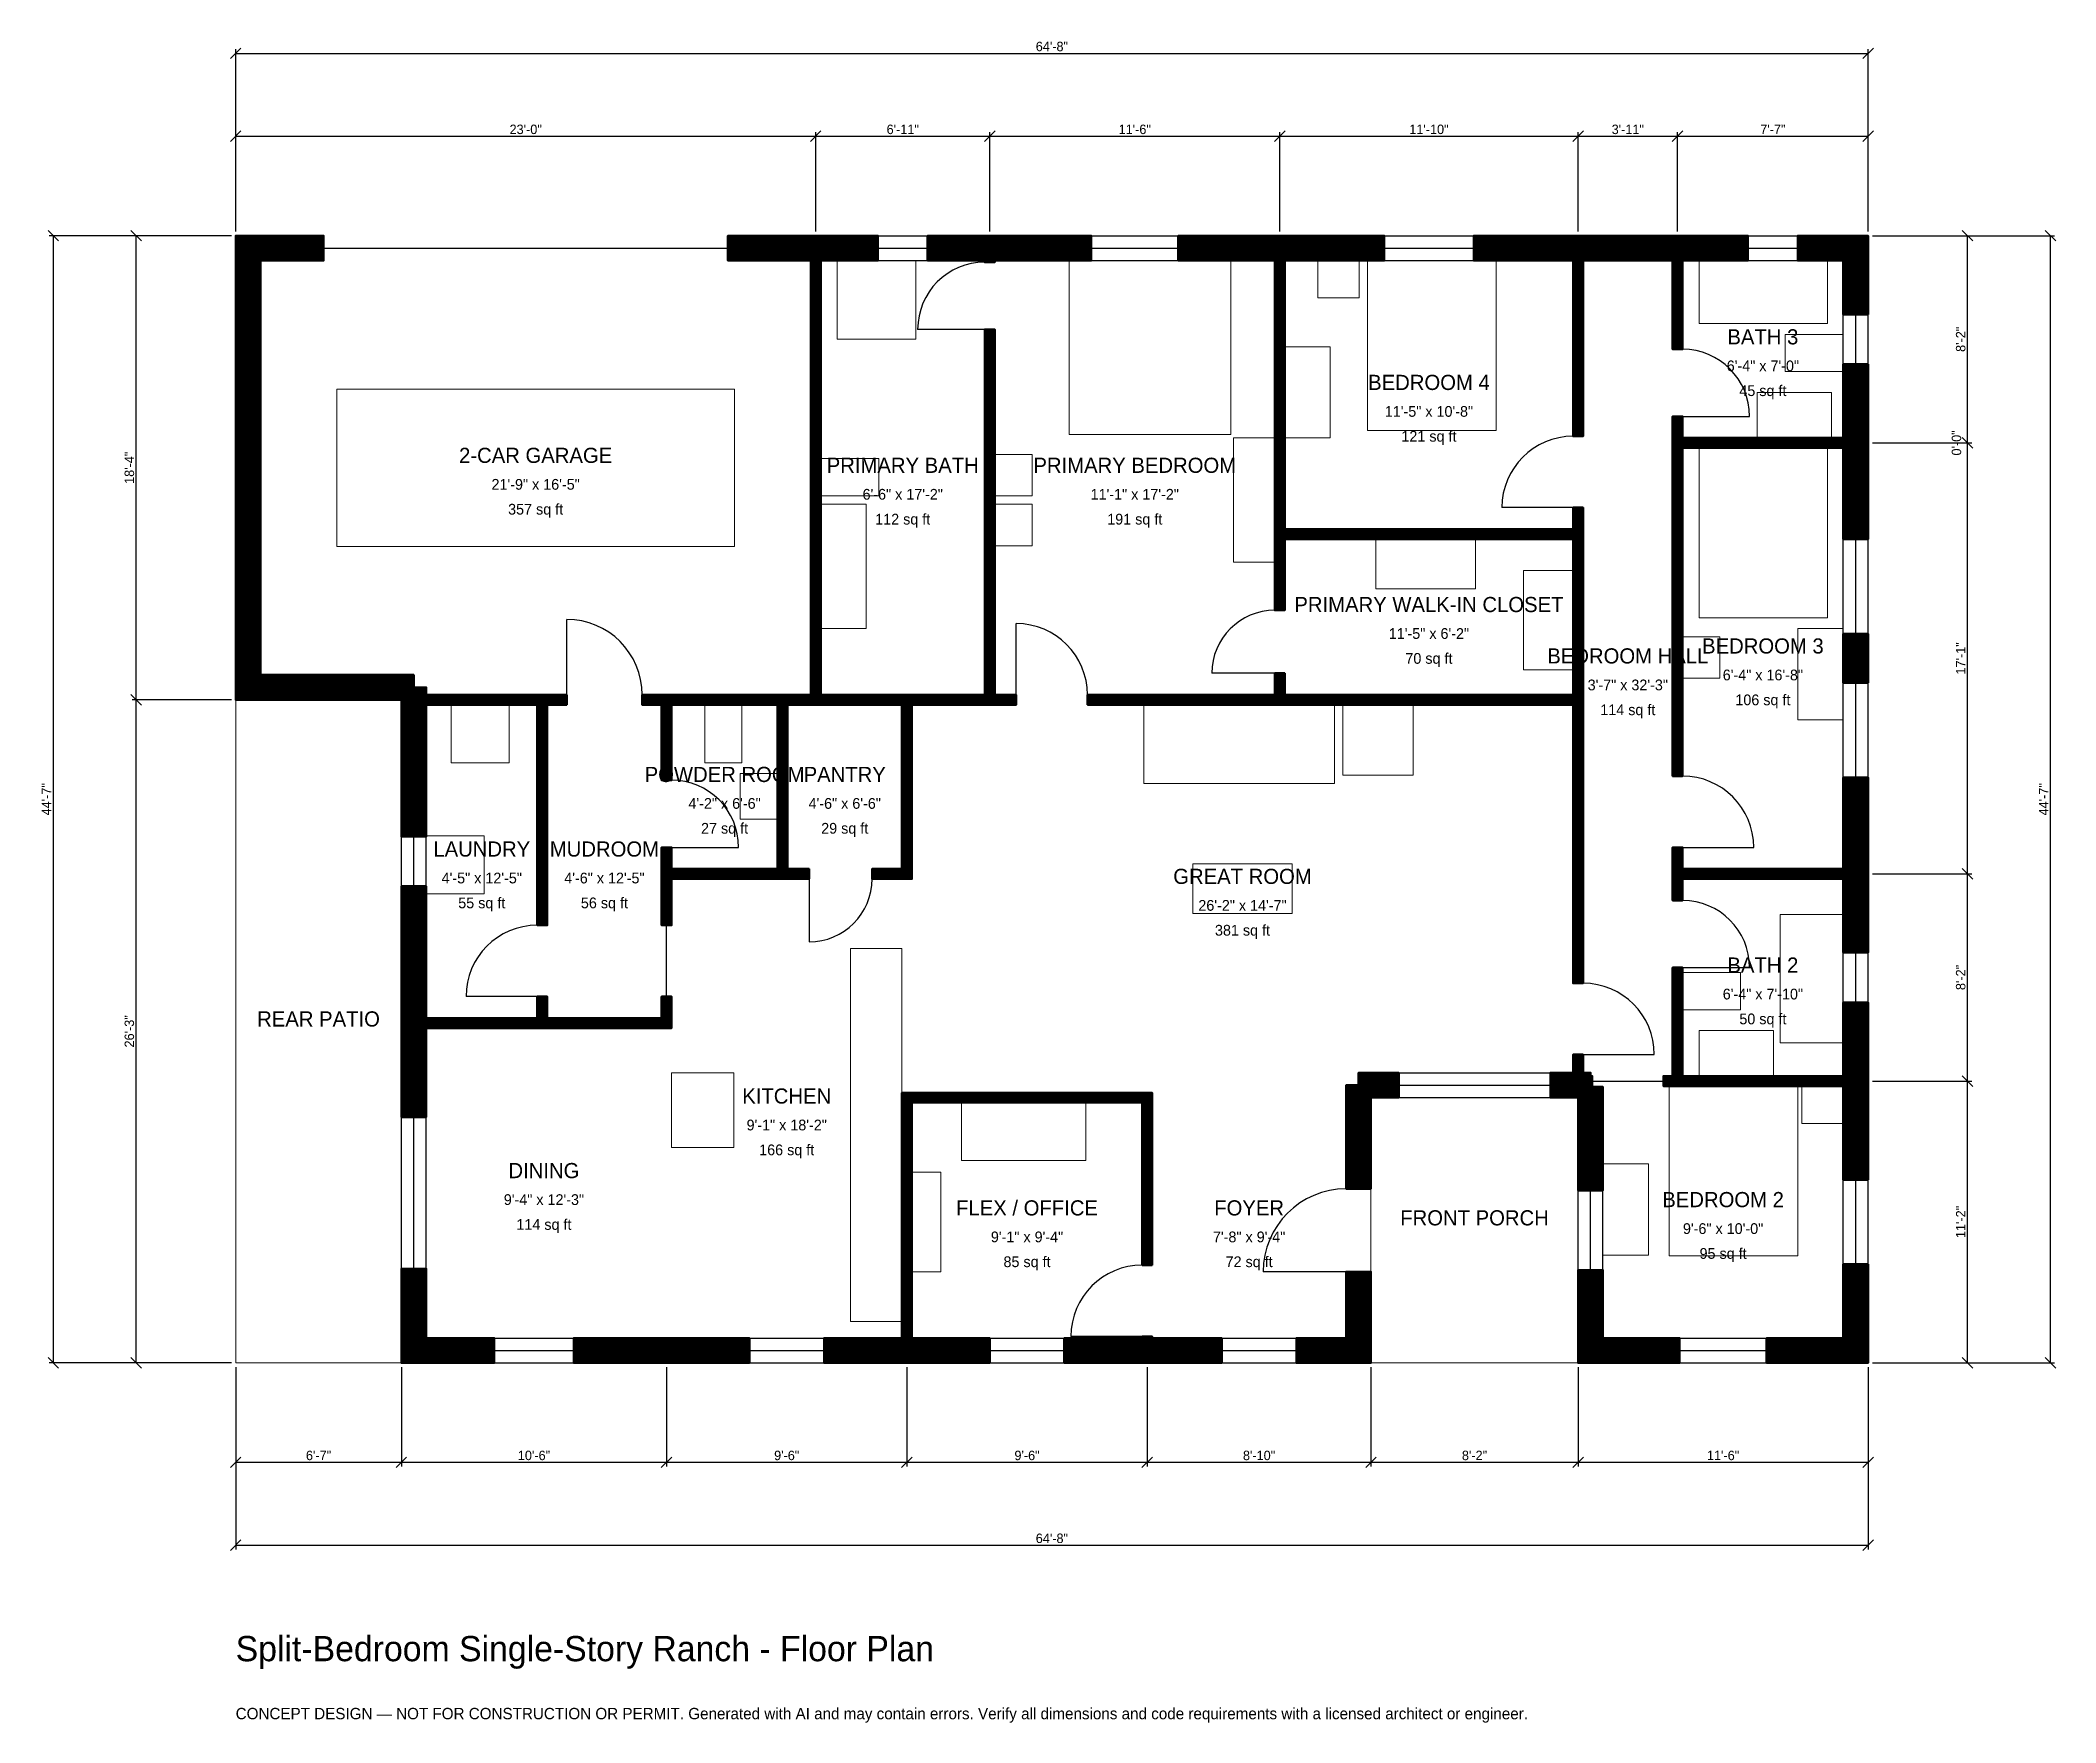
# Model space of a CAD drawing. Header units: inches. Extents: x -93 to 865, y -171 to 628.
import ezdxf
from ezdxf.enums import TextEntityAlignment as Align

# ---------------------------------------------------------------- set-up
doc = ezdxf.new("R2010")
doc.units = ezdxf.units.IN
doc.header["$MEASUREMENT"] = 0
doc.linetypes.add('DASHED', pattern=[0.6, 0.5, -0.1])
for name, color, linetype, lineweight in [('A-ANNO-DIMS', 1, 'Continuous', 13), ('A-ANNO-TEXT', 7, 'Continuous', 18), ('A-AREA-IDEN', 7, 'Continuous', 18), ('A-DOOR', 2, 'Continuous', 25), ('A-FLOR-FIXT', 9, 'Continuous', 13), ('A-FURN', 9, 'Continuous', 13), ('A-GLAZ', 4, 'Continuous', 25), ('A-SITE-PAVE', 8, 'Continuous', 13), ('A-WALL', 7, 'Continuous', 50), ('A-WALL-PATT', 8, 'Continuous', 13)]:
    doc.layers.add(name, color=color, linetype=linetype, lineweight=lineweight)
doc.dimstyles.new('PLAN', dxfattribs={"dimtxt": 4.5, "dimasz": 3, "dimexe": 2, "dimexo": 2, "dimgap": 1, "dimtad": 1, "dimdec": 0, "dimlunit": 4, "dimtsz": 2.5, "dimcen": 2.5, "dimclrd": 1, "dimclre": 1, "dimazin": 3, "dimtfac": 1, "dimtmove": 0, "dimatfit": 3})

msp = doc.modelspace()

# ---------------------------------------------------------------- hatches: boundary and pattern name
at = {"layer": 'A-WALL-PATT'}
h = msp.add_hatch(dxfattribs=at)
h.set_pattern_fill('ANSI31', color=8, scale=0.8)
h.paths.add_polyline_path([(78.7402, 0), (78.7402, 0), (78.7401, 0), (78.7401, 11.811), (78.7402, 11.811), (78.7402, 44.685), (90.5512, 44.685), (90.5512, 11.811), (122.8346, 11.811), (122.8346, 0), (90.5512, 0), (90.5512, 0), (78.7402, 0)])
h.paths.add_polyline_path([(78.7402, 155.5118), (78.7402, 159.0551), (78.7401, 159.0551), (78.7401, 163.7795), (78.7402, 163.7795), (78.7402, 167.3228), (78.7402, 226.378), (90.5512, 226.378), (90.5512, 167.3228), (90.5512, 163.7795), (143.3071, 163.7795), (143.3071, 174.0157), (148.0315, 174.0157), (148.0315, 163.7795), (202.3622, 163.7795), (202.3622, 174.0157), (207.0866, 174.0157), (207.0866, 163.7795), (207.0866, 159.0551), (202.3622, 159.0551), (148.0315, 159.0551), (143.3071, 159.0551), (90.5512, 159.0551), (90.5512, 155.5118), (90.5512, 116.7323), (78.7402, 116.7323), (78.7402, 155.5118)])
h.paths.add_polyline_path([(78.7402, 312.5984), (78.7401, 312.5984), (78.7401, 314.9606), (76.378, 314.9606), (76.378, 314.9606), (11.811, 314.9606), (11.811, 314.9606), (0, 314.9606), (0, 314.9606), (0, 314.9606), (0, 314.9606), (0, 326.7717), (0, 326.7717), (0, 523.622), (0, 523.622), (0, 535.4331), (0, 535.4331), (0, 535.4331), (0, 535.4331), (11.811, 535.4331), (11.811, 535.4331), (41.7323, 535.4331), (41.7323, 523.622), (11.811, 523.622), (11.811, 326.7717), (84.6457, 326.7717), (84.6457, 320.8661), (90.5512, 320.8661), (90.5512, 317.3228), (143.3071, 317.3228), (148.0315, 317.3228), (157.2835, 317.3228), (157.2835, 312.5984), (148.0315, 312.5984), (148.0315, 207.874), (143.3071, 207.874), (143.3071, 312.5984), (90.5512, 312.5984), (90.5512, 250), (78.7402, 250), (78.7402, 312.5984)])
h.paths.add_polyline_path([(269.685, 535.4331), (273.2283, 535.4331), (273.2283, 535.4331), (277.9528, 535.4331), (277.9528, 535.4331), (281.4961, 535.4331), (305.1181, 535.4331), (305.1181, 523.622), (281.4961, 523.622), (277.9528, 523.622), (277.9528, 317.3228), (316.5354, 317.3228), (321.2598, 317.3228), (355.9055, 317.3228), (355.9055, 490.9449), (360.6299, 490.9449), (360.6299, 317.3228), (370.8661, 317.3228), (370.8661, 312.5984), (360.6299, 312.5984), (355.9055, 312.5984), (321.2598, 312.5984), (321.2598, 234.6457), (321.2598, 229.9213), (316.5354, 229.9213), (302.3622, 229.9213), (302.3622, 234.6457), (316.5354, 234.6457), (316.5354, 312.5984), (277.9528, 312.5984), (273.2283, 312.5984), (262.2047, 312.5984), (262.2047, 234.6457), (272.4409, 234.6457), (272.4409, 229.9213), (262.2047, 229.9213), (257.4803, 229.9213), (207.0866, 229.9213), (207.0866, 207.874), (202.3622, 207.874), (202.3622, 229.9213), (202.3622, 234.6457), (202.3622, 244.8819), (207.0866, 244.8819), (207.0866, 234.6457), (257.4803, 234.6457), (257.4803, 312.5984), (207.0866, 312.5984), (207.0866, 276.7717), (202.3622, 276.7717), (202.3622, 312.5984), (193.1102, 312.5984), (193.1102, 317.3228), (202.3622, 317.3228), (207.0866, 317.3228), (257.4803, 317.3228), (262.2047, 317.3228), (273.2283, 317.3228), (273.2283, 523.622), (269.685, 523.622), (233.8583, 523.622), (233.8583, 535.4331), (269.685, 535.4331)])
h.paths.add_polyline_path([(352.3622, 535.4331), (355.9055, 535.4331), (355.9055, 535.4331), (360.6299, 535.4331), (360.6299, 535.4331), (364.1732, 535.4331), (406.4961, 535.4331), (406.4961, 523.622), (364.1732, 523.622), (360.6299, 523.622), (360.6299, 522.8346), (355.9055, 522.8346), (355.9055, 523.622), (352.3622, 523.622), (328.7402, 523.622), (328.7402, 535.4331), (352.3622, 535.4331)])
h.paths.add_polyline_path([(490.1575, 535.4331), (493.7008, 535.4331), (493.7008, 535.4331), (498.4252, 535.4331), (498.4252, 535.4331), (501.9685, 535.4331), (545.6693, 535.4331), (545.6693, 523.622), (501.9685, 523.622), (498.4252, 523.622), (498.4252, 396.063), (635.4331, 396.063), (635.4331, 406.2992), (640.1575, 406.2992), (640.1575, 396.063), (640.1575, 391.3386), (640.1575, 317.3228), (640.1575, 312.5984), (640.1575, 180.315), (635.4331, 180.315), (635.4331, 312.5984), (498.4252, 312.5984), (493.7008, 312.5984), (404.7244, 312.5984), (404.7244, 317.3228), (493.7008, 317.3228), (493.7008, 327.5591), (498.4252, 327.5591), (498.4252, 317.3228), (635.4331, 317.3228), (635.4331, 391.3386), (498.4252, 391.3386), (498.4252, 357.4803), (493.7008, 357.4803), (493.7008, 391.3386), (493.7008, 396.063), (493.7008, 523.622), (490.1575, 523.622), (447.8346, 523.622), (447.8346, 535.4331), (490.1575, 535.4331)])
h.paths.add_polyline_path([(631.8898, 535.4331), (635.4331, 535.4331), (635.4331, 535.4331), (640.1575, 535.4331), (640.1575, 535.4331), (643.7008, 535.4331), (679.1339, 535.4331), (682.6772, 535.4331), (682.6772, 535.4331), (687.4016, 535.4331), (687.4016, 535.4331), (690.9449, 535.4331), (718.5039, 535.4331), (718.5039, 523.622), (690.9449, 523.622), (687.4016, 523.622), (687.4016, 481.4961), (682.6772, 481.4961), (682.6772, 523.622), (679.1339, 523.622), (643.7008, 523.622), (640.1575, 523.622), (640.1575, 440.1575), (635.4331, 440.1575), (635.4331, 523.622), (631.8898, 523.622), (588.189, 523.622), (588.189, 535.4331), (631.8898, 535.4331)])
h.paths.add_polyline_path([(763.7795, 535.4331), (763.7795, 535.4331), (775.5906, 535.4331), (775.5906, 535.4331), (775.5906, 535.4331), (775.5906, 523.622), (775.5906, 523.622), (775.5906, 498.0315), (763.7795, 498.0315), (763.7795, 523.622), (742.126, 523.622), (742.126, 535.4331), (763.7795, 535.4331)])
h.paths.add_polyline_path([(775.5906, 442.9134), (775.5906, 439.3701), (775.5906, 439.3701), (775.5906, 434.6457), (775.5906, 434.6457), (775.5906, 431.1024), (775.5906, 391.2073), (763.7795, 391.2073), (763.7795, 431.1024), (763.7795, 434.6457), (687.4016, 434.6457), (687.4016, 434.6457), (687.4016, 278.7402), (682.6772, 278.7402), (682.6772, 434.6457), (682.6772, 434.6457), (682.6772, 439.3701), (682.6772, 449.6063), (687.4016, 449.6063), (687.4016, 439.3701), (763.7795, 439.3701), (763.7795, 442.9134), (763.7795, 474.4094), (775.5906, 474.4094), (775.5906, 442.9134)])
h.paths.add_polyline_path([(775.5906, 322.9659), (763.7795, 322.9659), (763.7795, 346.3255), (775.5906, 346.3255), (775.5906, 322.9659)])
h.paths.add_polyline_path([(775.5906, 238.189), (775.5906, 234.6457), (775.5906, 234.6457), (775.5906, 229.9213), (775.5906, 229.9213), (775.5906, 226.378), (775.5906, 194.8819), (763.7795, 194.8819), (763.7795, 226.378), (763.7795, 229.9213), (687.4016, 229.9213), (687.4016, 219.685), (682.6772, 219.685), (682.6772, 229.9213), (682.6772, 234.6457), (682.6772, 244.8819), (687.4016, 244.8819), (687.4016, 234.6457), (763.7795, 234.6457), (763.7795, 238.189), (763.7795, 278.084), (775.5906, 278.084), (775.5906, 238.189)])
h.paths.add_polyline_path([(775.5906, 139.7638), (775.5906, 136.2205), (775.5906, 136.2205), (775.5906, 131.4961), (775.5906, 131.4961), (775.5906, 127.9528), (775.5906, 87.0079), (763.7795, 87.0079), (763.7795, 127.9528), (763.7795, 131.4961), (687.4016, 131.4961), (682.6772, 131.4961), (678.3465, 131.4961), (678.3465, 136.2205), (682.6772, 136.2205), (682.6772, 187.7953), (687.4016, 187.7953), (687.4016, 136.2205), (763.7795, 136.2205), (763.7795, 139.7638), (763.7795, 171.2598), (775.5906, 171.2598), (775.5906, 139.7638)])
h.paths.add_polyline_path([(775.5906, 11.811), (775.5906, 11.811), (775.5906, 0), (775.5906, 0), (775.5906, 0), (763.7795, 0), (763.7795, 0), (727.3622, 0), (727.3622, 11.811), (763.7795, 11.811), (763.7795, 46.8504), (775.5906, 46.8504), (775.5906, 11.811)])
h.paths.add_polyline_path([(649.6063, 0), (649.6063, 0), (637.7953, 0), (637.7953, 0), (637.7952, 0), (637.7952, 11.811), (637.7953, 11.811), (637.7953, 44.0945), (649.6063, 44.0945), (649.6063, 11.811), (686.0236, 11.811), (686.0236, 0), (649.6063, 0)])
h.paths.add_polyline_path([(637.7953, 123.622), (637.7952, 123.622), (637.7952, 125.9842), (635.4331, 125.9842), (635.4331, 125.9843), (624.6063, 125.9843), (624.6063, 137.7953), (635.4331, 137.7953), (635.4331, 146.4567), (640.1575, 146.4567), (640.1575, 137.7953), (643.7008, 137.7953), (643.7008, 136.2205), (644.4882, 136.2205), (644.4882, 131.1024), (649.6063, 131.1024), (649.6063, 81.8898), (637.7953, 81.8898), (637.7953, 123.622)])
h.paths.add_polyline_path([(539.3701, 125.9843), (539.3701, 82.6772), (527.5591, 82.6772), (527.5591, 131.8898), (533.4646, 131.8898), (533.4646, 137.7953), (552.5591, 137.7953), (552.5591, 125.9843), (539.3701, 125.9843)])
h.paths.add_polyline_path([(539.3701, 11.811), (539.3701, 11.811), (539.3701, 0), (539.3701, 0), (539.3701, 0), (527.5591, 0), (527.5591, 0), (503.937, 0), (503.937, 11.811), (527.5591, 11.811), (527.5591, 43.3071), (539.3701, 43.3071), (539.3701, 11.811)])
h.paths.add_polyline_path([(438.9764, 0), (435.4331, 0), (435.4331, 0), (430.7087, 0), (430.7087, 0), (427.1654, 0), (393.7008, 0), (393.7008, 11.811), (427.1654, 11.811), (430.7087, 11.811), (430.7087, 12.5984), (435.4331, 12.5984), (435.4331, 11.811), (438.9764, 11.811), (468.5039, 11.811), (468.5039, 0), (438.9764, 0)])
h.paths.add_polyline_path([(324.8031, 0), (321.2598, 0), (321.2598, 0), (316.5354, 0), (316.5354, 0), (312.9921, 0), (279.5276, 0), (279.5276, 11.811), (312.9921, 11.811), (316.5354, 11.811), (316.5354, 123.622), (316.5354, 128.3465), (321.2598, 128.3465), (430.7087, 128.3465), (435.4331, 128.3465), (435.4331, 123.622), (435.4331, 46.4567), (430.7087, 46.4567), (430.7087, 123.622), (321.2598, 123.622), (321.2598, 11.811), (324.8031, 11.811), (358.2677, 11.811), (358.2677, 0), (324.8031, 0)])
h.paths.add_polyline_path([(210.6299, 0), (198.8189, 0), (160.6299, 0), (160.6299, 11.811), (198.8189, 11.811), (210.6299, 11.811), (244.0945, 11.811), (244.0945, 0), (210.6299, 0)])

# ---------------------------------------------------------------- linework, layer by layer
at = {"layer": 'A-DOOR', "linetype": 'DASHED'}
msp.add_line((41.7323, 529.5276), (233.8583, 529.5276), dxfattribs=at)
at = {"layer": 'A-DOOR'}
for p, q in [((355.9055, 490.9449), (324.0157, 490.9449)), ((687.4016, 449.6063), (719.2913, 449.6063)), ((635.4331, 406.2992), (601.5748, 406.2992)), ((157.2835, 317.3228), (157.2835, 353.1496)), ((370.8661, 317.3228), (370.8661, 351.1811)), ((493.7008, 327.5591), (463.7795, 327.5591)), ((207.0866, 244.8819), (238.9764, 244.8819)), ((687.4016, 244.8819), (721.2598, 244.8819)), ((272.4409, 229.9213), (272.4409, 200)), ((204.7244, 174.0157), (204.7244, 207.874)), ((687.4016, 187.7953), (719.2913, 187.7953)), ((143.3071, 174.0157), (109.4488, 174.0157)), ((640.1575, 146.4567), (674.0157, 146.4567)), ((644.4882, 133.8583), (678.3465, 133.8583)), ((527.5591, 43.3071), (488.189, 43.3071)), ((430.7087, 12.5984), (396.8504, 12.5984))]:
    msp.add_line(p, q, dxfattribs=at)
for centre, radius, start, end in [((355.9055, 490.9449), 31.8898, 90, 180), ((687.4016, 449.6063), 31.8898, 0, 90), ((635.4331, 406.2992), 33.8583, 90, 180), ((493.7008, 327.5591), 29.9213, 90, 180), ((157.2835, 317.3228), 35.8268, 0, 90), ((370.8661, 317.3228), 33.8583, 0, 90), ((687.4016, 244.8819), 33.8583, 0, 90), ((207.0866, 244.8819), 31.8898, 0, 90), ((272.4409, 229.9213), 29.9213, 270, 360), ((687.4016, 187.7953), 31.8898, 0, 90), ((143.3071, 174.0157), 33.8583, 90, 180), ((640.1575, 146.4567), 33.8583, 0, 90), ((527.5591, 43.3071), 39.3701, 90, 180), ((430.7087, 12.5984), 33.8583, 90, 180)]:
    msp.add_arc(centre, radius, start, end, dxfattribs=at)
at = {"layer": 'A-FLOR-FIXT'}
for points in [[(285.8268, 486.2205), (323.2283, 486.2205), (323.2283, 523.622), (285.8268, 523.622)], [(695.2756, 493.7008), (756.2992, 493.7008), (756.2992, 523.622), (695.2756, 523.622)], [(736.2205, 470.8661), (763.7795, 470.8661), (763.7795, 488.5827), (736.2205, 488.5827)], [(722.8346, 439.3701), (758.2677, 439.3701), (758.2677, 461.0236), (722.8346, 461.0236)], [(277.9528, 411.811), (305.5118, 411.811), (305.5118, 429.5276), (277.9528, 429.5276)], [(277.9528, 348.8189), (299.6063, 348.8189), (299.6063, 407.874), (277.9528, 407.874)], [(222.8346, 285.0394), (240.5512, 285.0394), (240.5512, 312.5984), (222.8346, 312.5984)], [(239.7638, 258.2677), (257.4803, 258.2677), (257.4803, 279.9213), (239.7638, 279.9213)], [(733.8583, 151.9685), (763.7795, 151.9685), (763.7795, 212.9921), (733.8583, 212.9921)], [(292.126, 19.685), (316.5354, 19.685), (316.5354, 196.8504), (292.126, 196.8504)], [(687.4016, 167.7165), (714.9606, 167.7165), (714.9606, 185.4331), (687.4016, 185.4331)], [(695.2756, 136.2205), (730.7087, 136.2205), (730.7087, 157.874), (695.2756, 157.874)]]:
    msp.add_lwpolyline(points, close=True, dxfattribs=at)
at = {"layer": 'A-FURN'}
for points in [[(396.063, 440.9449), (472.8346, 440.9449), (472.8346, 523.622), (396.063, 523.622)], [(514.1732, 505.9055), (533.8583, 505.9055), (533.8583, 523.622), (514.1732, 523.622)], [(537.7953, 442.9134), (598.8189, 442.9134), (598.8189, 523.622), (537.7953, 523.622)], [(498.4252, 439.3701), (520.0787, 439.3701), (520.0787, 482.6772), (498.4252, 482.6772)], [(48.0315, 387.7953), (237.0079, 387.7953), (237.0079, 462.5984), (48.0315, 462.5984)], [(360.6299, 411.811), (378.3465, 411.811), (378.3465, 431.4961), (360.6299, 431.4961)], [(474.0157, 380.315), (493.7008, 380.315), (493.7008, 439.3701), (474.0157, 439.3701)], [(695.2756, 353.937), (756.2992, 353.937), (756.2992, 434.6457), (695.2756, 434.6457)], [(360.6299, 388.189), (378.3465, 388.189), (378.3465, 407.874), (360.6299, 407.874)], [(541.7323, 367.7165), (588.9764, 367.7165), (588.9764, 391.3386), (541.7323, 391.3386)], [(611.811, 329.1339), (635.4331, 329.1339), (635.4331, 376.378), (611.811, 376.378)], [(687.4016, 325.1969), (705.1181, 325.1969), (705.1181, 344.8819), (687.4016, 344.8819)], [(742.126, 305.5118), (763.7795, 305.5118), (763.7795, 348.8189), (742.126, 348.8189)], [(102.3622, 285.0394), (129.9213, 285.0394), (129.9213, 312.5984), (102.3622, 312.5984)], [(431.4961, 275.1969), (522.0472, 275.1969), (522.0472, 312.5984), (431.4961, 312.5984)], [(525.9843, 279.1339), (559.4488, 279.1339), (559.4488, 312.5984), (525.9843, 312.5984)], [(90.5512, 222.8346), (118.1102, 222.8346), (118.1102, 250.3937), (90.5512, 250.3937)], [(454.7244, 213.3858), (501.9685, 213.3858), (501.9685, 237.0079), (454.7244, 237.0079)], [(207.0866, 102.3622), (236.6142, 102.3622), (236.6142, 137.7953), (207.0866, 137.7953)], [(681.1024, 50.7874), (742.126, 50.7874), (742.126, 131.4961), (681.1024, 131.4961)], [(744.0945, 113.7795), (763.7795, 113.7795), (763.7795, 131.4961), (744.0945, 131.4961)], [(344.8819, 96.063), (403.937, 96.063), (403.937, 123.622), (344.8819, 123.622)], [(321.2598, 43.3071), (335.0394, 43.3071), (335.0394, 90.5512), (321.2598, 90.5512)], [(649.6063, 51.1811), (671.2598, 51.1811), (671.2598, 94.4882), (649.6063, 94.4882)]]:
    msp.add_lwpolyline(points, close=True, dxfattribs=at)
at = {"layer": 'A-GLAZ'}
for p, q in [((305.1181, 535.4331), (328.7402, 535.4331)), ((305.1181, 529.5276), (328.7402, 529.5276)), ((406.4961, 535.4331), (447.8346, 535.4331)), ((406.4961, 529.5276), (447.8346, 529.5276)), ((545.6693, 535.4331), (588.189, 535.4331)), ((545.6693, 529.5276), (588.189, 529.5276)), ((718.5039, 535.4331), (742.126, 535.4331)), ((718.5039, 529.5276), (742.126, 529.5276)), ((305.1181, 523.622), (328.7402, 523.622)), ((406.4961, 523.622), (447.8346, 523.622)), ((545.6693, 523.622), (588.189, 523.622)), ((718.5039, 523.622), (742.126, 523.622)), ((763.7795, 474.4094), (763.7795, 498.0315)), ((769.685, 474.4094), (769.685, 498.0315)), ((775.5906, 474.4094), (775.5906, 498.0315)), ((763.7795, 346.3255), (763.7795, 391.2073)), ((769.685, 346.3255), (769.685, 391.2073)), ((775.5906, 346.3255), (775.5906, 391.2073)), ((763.7795, 278.084), (763.7795, 322.9659)), ((769.685, 278.084), (769.685, 322.9659)), ((775.5906, 278.084), (775.5906, 322.9659)), ((78.7402, 226.378), (78.7402, 250)), ((84.6457, 226.378), (84.6457, 250)), ((90.5512, 226.378), (90.5512, 250)), ((763.7795, 171.2598), (763.7795, 194.8819)), ((769.685, 171.2598), (769.685, 194.8819)), ((775.5906, 171.2598), (775.5906, 194.8819)), ((552.5591, 137.7953), (624.6063, 137.7953)), ((552.5591, 131.8898), (624.6063, 131.8898)), ((552.5591, 125.9843), (624.6063, 125.9843)), ((78.7402, 44.685), (78.7402, 116.7323)), ((84.6457, 44.685), (84.6457, 116.7323)), ((90.5512, 44.685), (90.5512, 116.7323)), ((763.7795, 46.8504), (763.7795, 87.0079)), ((769.685, 46.8504), (769.685, 87.0079)), ((775.5906, 46.8504), (775.5906, 87.0079)), ((637.7953, 44.0945), (637.7953, 81.8898)), ((643.7008, 44.0945), (643.7008, 81.8898)), ((649.6063, 44.0945), (649.6063, 81.8898)), ((122.8346, 11.811), (160.6299, 11.811)), ((244.0945, 11.811), (279.5276, 11.811)), ((358.2677, 11.811), (393.7008, 11.811)), ((468.5039, 11.811), (503.937, 11.811)), ((686.0236, 11.811), (727.3622, 11.811)), ((122.8346, 5.9055), (160.6299, 5.9055)), ((122.8346, 0), (160.6299, 0)), ((244.0945, 5.9055), (279.5276, 5.9055)), ((244.0945, 0), (279.5276, 0)), ((358.2677, 5.9055), (393.7008, 5.9055)), ((358.2677, 0), (393.7008, 0)), ((468.5039, 5.9055), (503.937, 5.9055)), ((468.5039, 0), (503.937, 0)), ((686.0236, 5.9055), (727.3622, 5.9055)), ((686.0236, 0), (727.3622, 0))]:
    msp.add_line(p, q, dxfattribs=at)
at = {"layer": 'A-SITE-PAVE', "linetype": 'DASHED'}
for points in [[(0, 0), (78.7402, 0), (78.7402, 314.9606), (0, 314.9606)], [(539.3701, 0), (637.7953, 0), (637.7953, 125.9843), (539.3701, 125.9843)]]:
    msp.add_lwpolyline(points, close=True, dxfattribs=at)
at = {"layer": 'A-WALL'}
for points in [[(78.7402, 312.5984), (78.7401, 312.5984), (78.7401, 314.9606), (76.378, 314.9606), (76.378, 314.9606), (11.811, 314.9606), (11.811, 314.9606), (0, 314.9606), (0, 314.9606), (0, 314.9606), (0, 314.9606), (0, 326.7717), (0, 326.7717), (0, 523.622), (0, 523.622), (0, 535.4331), (0, 535.4331), (0, 535.4331), (0, 535.4331), (11.811, 535.4331), (11.811, 535.4331), (41.7323, 535.4331), (41.7323, 523.622), (11.811, 523.622), (11.811, 326.7717), (84.6457, 326.7717), (84.6457, 320.8661), (90.5512, 320.8661), (90.5512, 317.3228), (143.3071, 317.3228), (148.0315, 317.3228), (157.2835, 317.3228), (157.2835, 312.5984), (148.0315, 312.5984), (148.0315, 207.874), (143.3071, 207.874), (143.3071, 312.5984), (90.5512, 312.5984), (90.5512, 250), (78.7402, 250), (78.7402, 312.5984)], [(269.685, 535.4331), (273.2283, 535.4331), (273.2283, 535.4331), (277.9528, 535.4331), (277.9528, 535.4331), (281.4961, 535.4331), (305.1181, 535.4331), (305.1181, 523.622), (281.4961, 523.622), (277.9528, 523.622), (277.9528, 317.3228), (316.5354, 317.3228), (321.2598, 317.3228), (355.9055, 317.3228), (355.9055, 490.9449), (360.6299, 490.9449), (360.6299, 317.3228), (370.8661, 317.3228), (370.8661, 312.5984), (360.6299, 312.5984), (355.9055, 312.5984), (321.2598, 312.5984), (321.2598, 234.6457), (321.2598, 229.9213), (316.5354, 229.9213), (302.3622, 229.9213), (302.3622, 234.6457), (316.5354, 234.6457), (316.5354, 312.5984), (277.9528, 312.5984), (273.2283, 312.5984), (262.2047, 312.5984), (262.2047, 234.6457), (272.4409, 234.6457), (272.4409, 229.9213), (262.2047, 229.9213), (257.4803, 229.9213), (207.0866, 229.9213), (207.0866, 207.874), (202.3622, 207.874), (202.3622, 229.9213), (202.3622, 234.6457), (202.3622, 244.8819), (207.0866, 244.8819), (207.0866, 234.6457), (257.4803, 234.6457), (257.4803, 312.5984), (207.0866, 312.5984), (207.0866, 276.7717), (202.3622, 276.7717), (202.3622, 312.5984), (193.1102, 312.5984), (193.1102, 317.3228), (202.3622, 317.3228), (207.0866, 317.3228), (257.4803, 317.3228), (262.2047, 317.3228), (273.2283, 317.3228), (273.2283, 523.622), (269.685, 523.622), (233.8583, 523.622), (233.8583, 535.4331), (269.685, 535.4331)], [(352.3622, 535.4331), (355.9055, 535.4331), (355.9055, 535.4331), (360.6299, 535.4331), (360.6299, 535.4331), (364.1732, 535.4331), (406.4961, 535.4331), (406.4961, 523.622), (364.1732, 523.622), (360.6299, 523.622), (360.6299, 522.8346), (355.9055, 522.8346), (355.9055, 523.622), (352.3622, 523.622), (328.7402, 523.622), (328.7402, 535.4331), (352.3622, 535.4331)], [(490.1575, 535.4331), (493.7008, 535.4331), (493.7008, 535.4331), (498.4252, 535.4331), (498.4252, 535.4331), (501.9685, 535.4331), (545.6693, 535.4331), (545.6693, 523.622), (501.9685, 523.622), (498.4252, 523.622), (498.4252, 396.063), (635.4331, 396.063), (635.4331, 406.2992), (640.1575, 406.2992), (640.1575, 396.063), (640.1575, 391.3386), (640.1575, 317.3228), (640.1575, 312.5984), (640.1575, 180.315), (635.4331, 180.315), (635.4331, 312.5984), (498.4252, 312.5984), (493.7008, 312.5984), (404.7244, 312.5984), (404.7244, 317.3228), (493.7008, 317.3228), (493.7008, 327.5591), (498.4252, 327.5591), (498.4252, 317.3228), (635.4331, 317.3228), (635.4331, 391.3386), (498.4252, 391.3386), (498.4252, 357.4803), (493.7008, 357.4803), (493.7008, 391.3386), (493.7008, 396.063), (493.7008, 523.622), (490.1575, 523.622), (447.8346, 523.622), (447.8346, 535.4331), (490.1575, 535.4331)], [(631.8898, 535.4331), (635.4331, 535.4331), (635.4331, 535.4331), (640.1575, 535.4331), (640.1575, 535.4331), (643.7008, 535.4331), (679.1339, 535.4331), (682.6772, 535.4331), (682.6772, 535.4331), (687.4016, 535.4331), (687.4016, 535.4331), (690.9449, 535.4331), (718.5039, 535.4331), (718.5039, 523.622), (690.9449, 523.622), (687.4016, 523.622), (687.4016, 481.4961), (682.6772, 481.4961), (682.6772, 523.622), (679.1339, 523.622), (643.7008, 523.622), (640.1575, 523.622), (640.1575, 440.1575), (635.4331, 440.1575), (635.4331, 523.622), (631.8898, 523.622), (588.189, 523.622), (588.189, 535.4331), (631.8898, 535.4331)], [(763.7795, 535.4331), (763.7795, 535.4331), (775.5906, 535.4331), (775.5906, 535.4331), (775.5906, 535.4331), (775.5906, 523.622), (775.5906, 523.622), (775.5906, 498.0315), (763.7795, 498.0315), (763.7795, 523.622), (742.126, 523.622), (742.126, 535.4331), (763.7795, 535.4331)], [(775.5906, 442.9134), (775.5906, 439.3701), (775.5906, 439.3701), (775.5906, 434.6457), (775.5906, 434.6457), (775.5906, 431.1024), (775.5906, 391.2073), (763.7795, 391.2073), (763.7795, 431.1024), (763.7795, 434.6457), (687.4016, 434.6457), (687.4016, 434.6457), (687.4016, 278.7402), (682.6772, 278.7402), (682.6772, 434.6457), (682.6772, 434.6457), (682.6772, 439.3701), (682.6772, 449.6063), (687.4016, 449.6063), (687.4016, 439.3701), (763.7795, 439.3701), (763.7795, 442.9134), (763.7795, 474.4094), (775.5906, 474.4094), (775.5906, 442.9134)], [(775.5906, 322.9659), (763.7795, 322.9659), (763.7795, 346.3255), (775.5906, 346.3255), (775.5906, 322.9659)], [(775.5906, 238.189), (775.5906, 234.6457), (775.5906, 234.6457), (775.5906, 229.9213), (775.5906, 229.9213), (775.5906, 226.378), (775.5906, 194.8819), (763.7795, 194.8819), (763.7795, 226.378), (763.7795, 229.9213), (687.4016, 229.9213), (687.4016, 219.685), (682.6772, 219.685), (682.6772, 229.9213), (682.6772, 234.6457), (682.6772, 244.8819), (687.4016, 244.8819), (687.4016, 234.6457), (763.7795, 234.6457), (763.7795, 238.189), (763.7795, 278.084), (775.5906, 278.084), (775.5906, 238.189)], [(78.7402, 155.5118), (78.7402, 159.0551), (78.7401, 159.0551), (78.7401, 163.7795), (78.7402, 163.7795), (78.7402, 167.3228), (78.7402, 226.378), (90.5512, 226.378), (90.5512, 167.3228), (90.5512, 163.7795), (143.3071, 163.7795), (143.3071, 174.0157), (148.0315, 174.0157), (148.0315, 163.7795), (202.3622, 163.7795), (202.3622, 174.0157), (207.0866, 174.0157), (207.0866, 163.7795), (207.0866, 159.0551), (202.3622, 159.0551), (148.0315, 159.0551), (143.3071, 159.0551), (90.5512, 159.0551), (90.5512, 155.5118), (90.5512, 116.7323), (78.7402, 116.7323), (78.7402, 155.5118)], [(775.5906, 139.7638), (775.5906, 136.2205), (775.5906, 136.2205), (775.5906, 131.4961), (775.5906, 131.4961), (775.5906, 127.9528), (775.5906, 87.0079), (763.7795, 87.0079), (763.7795, 127.9528), (763.7795, 131.4961), (687.4016, 131.4961), (682.6772, 131.4961), (678.3465, 131.4961), (678.3465, 136.2205), (682.6772, 136.2205), (682.6772, 187.7953), (687.4016, 187.7953), (687.4016, 136.2205), (763.7795, 136.2205), (763.7795, 139.7638), (763.7795, 171.2598), (775.5906, 171.2598), (775.5906, 139.7638)], [(637.7953, 123.622), (637.7952, 123.622), (637.7952, 125.9842), (635.4331, 125.9842), (635.4331, 125.9843), (624.6063, 125.9843), (624.6063, 137.7953), (635.4331, 137.7953), (635.4331, 146.4567), (640.1575, 146.4567), (640.1575, 137.7953), (643.7008, 137.7953), (643.7008, 136.2205), (644.4882, 136.2205), (644.4882, 131.1024), (649.6063, 131.1024), (649.6063, 81.8898), (637.7953, 81.8898), (637.7953, 123.622)], [(539.3701, 125.9843), (539.3701, 82.6772), (527.5591, 82.6772), (527.5591, 131.8898), (533.4646, 131.8898), (533.4646, 137.7953), (552.5591, 137.7953), (552.5591, 125.9843), (539.3701, 125.9843)], [(324.8031, 0), (321.2598, 0), (321.2598, 0), (316.5354, 0), (316.5354, 0), (312.9921, 0), (279.5276, 0), (279.5276, 11.811), (312.9921, 11.811), (316.5354, 11.811), (316.5354, 123.622), (316.5354, 128.3465), (321.2598, 128.3465), (430.7087, 128.3465), (435.4331, 128.3465), (435.4331, 123.622), (435.4331, 46.4567), (430.7087, 46.4567), (430.7087, 123.622), (321.2598, 123.622), (321.2598, 11.811), (324.8031, 11.811), (358.2677, 11.811), (358.2677, 0), (324.8031, 0)], [(78.7402, 0), (78.7402, 0), (78.7401, 0), (78.7401, 11.811), (78.7402, 11.811), (78.7402, 44.685), (90.5512, 44.685), (90.5512, 11.811), (122.8346, 11.811), (122.8346, 0), (90.5512, 0), (90.5512, 0), (78.7402, 0)], [(539.3701, 11.811), (539.3701, 11.811), (539.3701, 0), (539.3701, 0), (539.3701, 0), (527.5591, 0), (527.5591, 0), (503.937, 0), (503.937, 11.811), (527.5591, 11.811), (527.5591, 43.3071), (539.3701, 43.3071), (539.3701, 11.811)], [(649.6063, 0), (649.6063, 0), (637.7953, 0), (637.7953, 0), (637.7952, 0), (637.7952, 11.811), (637.7953, 11.811), (637.7953, 44.0945), (649.6063, 44.0945), (649.6063, 11.811), (686.0236, 11.811), (686.0236, 0), (649.6063, 0)], [(775.5906, 11.811), (775.5906, 11.811), (775.5906, 0), (775.5906, 0), (775.5906, 0), (763.7795, 0), (763.7795, 0), (727.3622, 0), (727.3622, 11.811), (763.7795, 11.811), (763.7795, 46.8504), (775.5906, 46.8504), (775.5906, 11.811)], [(210.6299, 0), (198.8189, 0), (160.6299, 0), (160.6299, 11.811), (198.8189, 11.811), (210.6299, 11.811), (244.0945, 11.811), (244.0945, 0), (210.6299, 0)], [(438.9764, 0), (435.4331, 0), (435.4331, 0), (430.7087, 0), (430.7087, 0), (427.1654, 0), (393.7008, 0), (393.7008, 11.811), (427.1654, 11.811), (430.7087, 11.811), (430.7087, 12.5984), (435.4331, 12.5984), (435.4331, 11.811), (438.9764, 11.811), (468.5039, 11.811), (468.5039, 0), (438.9764, 0)]]:
    msp.add_lwpolyline(points, close=True, dxfattribs=at)

# ---------------------------------------------------------------- texts
at = {"layer": 'A-ANNO-TEXT'}
for s, height, p in [('Split-Bedroom Single-Story Ranch - Floor Plan', 12, (0, -141.7323)), ('CONCEPT DESIGN — NOT FOR CONSTRUCTION OR PERMIT. Generated with AI and may contain errors. Verify all dimensions and code requirements with a licensed architect or engineer.', 5.4, (0, -169.2913))]:
    msp.add_text(s, height=height, dxfattribs=at).set_placement(p)
at = {"layer": 'A-AREA-IDEN'}
for s, height, p in [('BATH 3', 7.2, (725.5906, 487.4016)), ('BEDROOM 4', 7.2, (566.9291, 465.748)), ('6\'-4" x 7\'-0"', 5.1, (725.5906, 473.622)), ('45 sq ft', 5.1, (725.5906, 461.811)), ('11\'-5" x 10\'-8"', 5.1, (566.9291, 451.9685)), ('121 sq ft', 5.1, (566.9291, 440.1575)), ('2-CAR GARAGE', 7.2, (142.5197, 431.1024)), ('PRIMARY BATH', 7.2, (316.9291, 426.378)), ('PRIMARY BEDROOM', 7.2, (427.1654, 426.378)), ('21\'-9" x 16\'-5"', 5.1, (142.5197, 417.3228)), ('6\'-6" x 17\'-2"', 5.1, (316.9291, 412.5984)), ('11\'-1" x 17\'-2"', 5.1, (427.1654, 412.5984)), ('357 sq ft', 5.1, (142.5197, 405.5118)), ('112 sq ft', 5.1, (316.9291, 400.7874)), ('191 sq ft', 5.1, (427.1654, 400.7874)), ('PRIMARY WALK-IN CLOSET', 7.2, (566.9291, 360.2362)), ('11\'-5" x 6\'-2"', 5.1, (566.9291, 346.4567)), ('70 sq ft', 5.1, (566.9291, 334.6457)), ('BEDROOM HALL', 7.2, (661.4173, 335.8268)), ('BEDROOM 3', 7.2, (725.5906, 340.5512)), ('6\'-4" x 16\'-8"', 5.1, (725.5906, 326.7717)), ('3\'-7" x 32\'-3"', 5.1, (661.4173, 322.0472)), ('106 sq ft', 5.1, (725.5906, 314.9606)), ('114 sq ft', 5.1, (661.4173, 310.2362)), ('POWDER ROOM', 7.2, (232.2835, 279.5276)), ('PANTRY', 7.2, (289.3701, 279.5276)), ('4\'-2" x 6\'-6"', 5.1, (232.2835, 265.748)), ('4\'-6" x 6\'-6"', 5.1, (289.3701, 265.748)), ('27 sq ft', 5.1, (232.2835, 253.937)), ('29 sq ft', 5.1, (289.3701, 253.937)), ('LAUNDRY', 7.2, (116.9291, 244.0945)), ('MUDROOM', 7.2, (175.1969, 244.0945)), ('4\'-5" x 12\'-5"', 5.1, (116.9291, 230.315)), ('4\'-6" x 12\'-5"', 5.1, (175.1969, 230.315)), ('GREAT ROOM', 7.2, (478.3465, 231.1024)), ('55 sq ft', 5.1, (116.9291, 218.5039)), ('56 sq ft', 5.1, (175.1969, 218.5039)), ('26\'-2" x 14\'-7"', 5.1, (478.3465, 217.3228)), ('381 sq ft', 5.1, (478.3465, 205.5118)), ('BATH 2', 7.2, (725.5906, 188.9764)), ('6\'-4" x 7\'-10"', 5.1, (725.5906, 175.1969)), ('REAR PATIO', 7.2, (39.3701, 163.3858)), ('50 sq ft', 5.1, (725.5906, 163.3858)), ('KITCHEN', 7.2, (261.811, 126.7717)), ('9\'-1" x 18\'-2"', 5.1, (261.811, 112.9921)), ('166 sq ft', 5.1, (261.811, 101.1811)), ('DINING', 7.2, (146.4567, 91.3386)), ('9\'-4" x 12\'-3"', 5.1, (146.4567, 77.5591)), ('FLEX / OFFICE', 7.2, (375.9843, 73.622)), ('FOYER', 7.2, (481.4961, 73.622)), ('BEDROOM 2', 7.2, (706.6929, 77.5591)), ('114 sq ft', 5.1, (146.4567, 65.748)), ('FRONT PORCH', 7.2, (588.5827, 68.8976)), ('9\'-1" x 9\'-4"', 5.1, (375.9843, 59.8425)), ('7\'-8" x 9\'-4"', 5.1, (481.4961, 59.8425)), ('9\'-6" x 10\'-0"', 5.1, (706.6929, 63.7795)), ('85 sq ft', 5.1, (375.9843, 48.0315)), ('72 sq ft', 5.1, (481.4961, 48.0315)), ('95 sq ft', 5.1, (706.6929, 51.9685))]:
    msp.add_text(s, height=height, dxfattribs=at).set_placement(p, align=Align.MIDDLE_CENTER)

# ---------------------------------------------------------------- dimensions: what is measured, and where the dimension line sits
at = {"layer": 'A-ANNO-DIMS'}
for base, p1, p2, text in [((0, 622.0472), (0, 535.4331), (775.5906, 535.4331), '64\'-8"'), ((0, 582.6772), (0, 535.4331), (275.5906, 535.4331), '23\'-0"'), ((275.5906, 582.6772), (275.5906, 535.4331), (358.2677, 535.4331), '6\'-11"'), ((358.2677, 582.6772), (358.2677, 535.4331), (496.063, 535.4331), '11\'-6"'), ((496.063, 582.6772), (496.063, 535.4331), (637.7953, 535.4331), '11\'-10"'), ((637.7953, 582.6772), (637.7953, 535.4331), (685.0394, 535.4331), '3\'-11"'), ((685.0394, 582.6772), (685.0394, 535.4331), (775.5906, 535.4331), '7\'-7"'), ((0, -47.2441), (0, 0), (78.7402, 0), '6\'-7"'), ((0, -86.6142), (0, 0), (775.5906, 0), '64\'-8"'), ((78.7402, -47.2441), (78.7402, 0), (204.7244, 0), '10\'-6"'), ((204.7244, -47.2441), (204.7244, 0), (318.8976, 0), '9\'-6"'), ((318.8976, -47.2441), (318.8976, 0), (433.0709, 0), '9\'-6"'), ((433.0709, -47.2441), (433.0709, 0), (539.3701, 0), '8\'-10"'), ((539.3701, -47.2441), (539.3701, 0), (637.7953, 0), '8\'-2"'), ((637.7953, -47.2441), (637.7953, 0), (775.5906, 0), '11\'-6"')]:
    msp.add_linear_dim(base=base, p1=p1, p2=p2, text=text, dimstyle='PLAN', dxfattribs=at).render()
for base, p1, p2, text in [((-86.6142, 0), (0, 0), (0, 535.4331), '44\'-7"'), ((-47.2441, 314.9606), (0, 314.9606), (0, 535.4331), '18\'-4"'), ((822.8346, 437.0079), (775.5906, 437.0079), (775.5906, 535.4331), '8\'-2"'), ((862.2047, 0), (775.5906, 0), (775.5906, 535.4331), '44\'-7"'), ((822.8346, 437.0079), (775.5906, 437.0079), (775.5906, 437.0079), '0\'-0"'), ((822.8346, 232.2835), (775.5906, 232.2835), (775.5906, 437.0079), '17\'-1"'), ((-47.2441, 0), (0, 0), (0, 314.9606), '26\'-3"'), ((822.8346, 133.8583), (775.5906, 133.8583), (775.5906, 232.2835), '8\'-2"'), ((822.8346, 0), (775.5906, 0), (775.5906, 133.8583), '11\'-2"')]:
    msp.add_linear_dim(base=base, p1=p1, p2=p2, angle=90, text=text, dimstyle='PLAN', dxfattribs=at).render()

doc.saveas('drawing.dxf')
